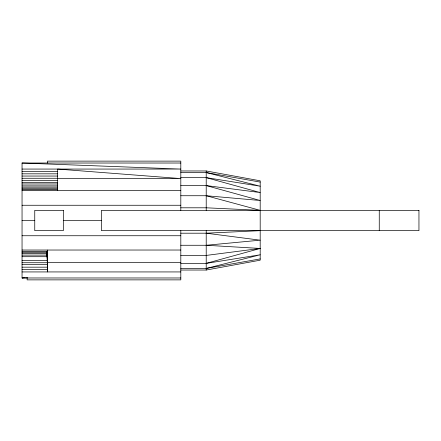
<?xml version="1.0" encoding="UTF-8"?>
<svg xmlns="http://www.w3.org/2000/svg" width="441" height="441" viewBox="0 0 441 441"><rect width="100%" height="100%" fill="white"/><g stroke="black" fill="none" stroke-linecap="round" stroke-linejoin="round"><path stroke-width="0.66" d="M180.81 263.365L206.212 263.365L260.19 248.443L206.212 245.268L180.81 245.268M180.81 268.448L206.212 268.448L260.19 254.793L206.212 263.365M180.81 270.035L206.212 270.035L260.19 260.19L260.19 180.81L206.212 170.965L180.81 170.965M206.212 268.448L260.19 258.922M24.062 277.632L22.05 277.973L22.05 163.027L180.81 163.027M260.19 248.443L206.212 255.427L180.81 255.427M206.212 245.268L260.19 240.185L206.212 233.201L180.81 233.201M206.212 233.201L260.19 230.66M27.546 277.764L22.05 277.973L180.81 277.973M22.05 169.063L180.81 169.063L22.05 163.027M22.05 171.604L57.611 171.604M180.81 172.552L206.212 172.552L260.19 182.078M22.05 173.826L57.611 173.826M22.05 176.047L57.611 176.047M180.81 177.635L206.212 177.635L260.19 186.207L206.212 172.552M22.05 178.269L57.611 178.269M57.611 178.588L180.81 178.588L57.611 169.063L57.611 190.655M22.05 180.49L57.611 180.49M22.05 182.398L57.611 182.398M22.05 183.985L57.611 183.985M180.81 185.573L206.212 185.573L260.19 192.557L206.212 177.635M22.05 185.893L57.611 185.893M22.05 187.16L57.611 187.16M22.05 188.748L57.611 188.748M22.05 189.702L57.611 189.702M22.05 190.655L180.81 190.655M180.81 195.732L206.212 195.732L260.19 200.495L206.212 185.573M22.05 205.258L180.81 205.258M180.81 207.799L206.212 207.799L260.19 210.34L206.212 195.732M22.05 220.5L34.751 220.5M63.328 220.5L101.43 220.5M22.05 235.742L180.81 235.742M22.05 250.03L180.81 250.03M22.05 251.298L47.132 251.298L47.452 250.03L47.452 271.937L47.132 251.298L47.396 257.274M22.05 252.252L47.132 252.252M22.05 253.52L47.132 253.52M22.05 255.107L47.132 255.107M22.05 256.695L47.132 256.695L47.452 258.602M22.05 260.51L47.452 260.51M47.452 262.412L180.81 262.412M22.05 262.731L47.452 262.731M22.05 264.633L47.452 264.633M22.05 267.174L47.452 267.174M22.05 269.396L47.452 269.396M22.05 271.937L180.81 271.937M47.407 259.192L47.132 251.298L47.132 256.695M47.413 261.386L47.132 251.298L47.402 266.717M47.402 262.638L47.132 251.298L47.413 265.19M379.26 210.34L379.26 230.66M206.212 170.965L206.212 210.34M206.212 230.66L206.212 270.035M180.81 210.34L180.81 161.125L47.452 161.125L47.452 163.027M180.81 230.66L180.81 279.875L27.133 279.875L27.133 277.973M63.328 210.34L34.751 210.34L34.751 230.66L63.328 230.66L63.328 210.34M418.95 210.34L101.43 210.34L101.43 230.66L418.95 230.66L418.95 210.34"/></g></svg>
